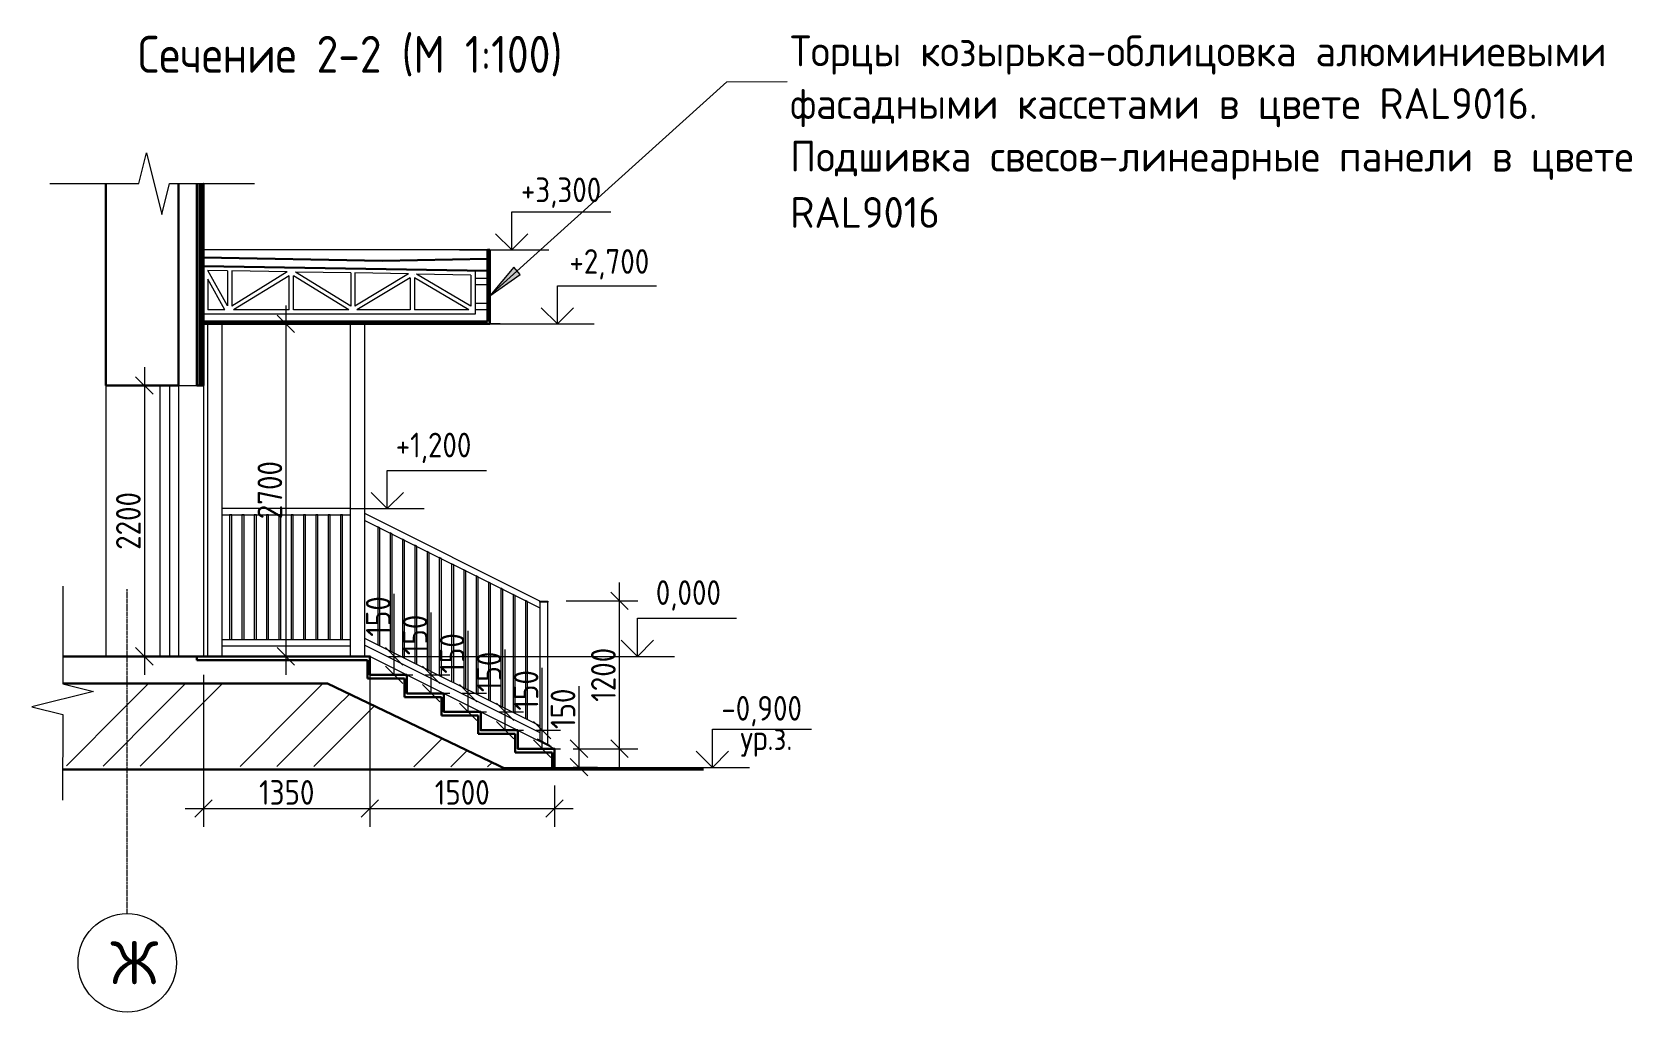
# Model space of a CAD drawing. Header units: millimetres. Extents: x 504091 to 2165846, y 135022 to 442887.
# Drawn here: x 921577 to 934568, y 264077 to 272037 of the extents above; entities that cross this region are included whole.
import ezdxf

# ---------------------------------------------------------------- set-up
doc = ezdxf.new("R2010")
doc.units = ezdxf.units.MM
doc.linetypes.add('PDF_IMPORT', pattern=[1, 0.8, -0.2])
doc.layers.get('Defpoints').update_dxf_attribs({"color": 255})
for name, color, linetype, lineweight in [('+АР_Вспомогательная', 7, 'Continuous', 9), ('Аннотация', 7, 'Continuous', 9), ('Перегородки', 6, 'Continuous', 30), ('размеры', 7, 'Continuous', 9), ('Стены несущие', 7, 'Continuous', 30), ('Стены отделка', 7, 'Continuous', 30), ('Узлы', 7, 'Continuous', 18)]:
    doc.layers.add(name, color=color, linetype=linetype, lineweight=lineweight)
for name, color, linetype in [('PDF _Аннотация', 7, 'Continuous'), ('PDF _Линии', 7, 'Continuous'), ('PDF _Оси', 7, 'Continuous'), ('PDF _Отметки', 7, 'Continuous'), ('PDF _Текст', 7, 'Continuous'), ('Штриховка', 252, 'Continuous')]:
    doc.layers.add(name, color=color, linetype=linetype)
doc.layers.add('PDF _Обобщенные модели', color=7, linetype='Continuous', true_color=0xb5bcbf)
doc.layers.add('PDF _Ограждение', color=7, linetype='Continuous', true_color=0x7f7f7f)
doc.layers.add('Линии', color=7, linetype='Continuous', lineweight=9, true_color=0x00a600)
doc.styles.add('GOST Common_1', font='GOST_Common.ttf', dxfattribs={"width": 0.9, "height": 250})
doc.styles.add('GOST Common_6', font='GOST_Common.ttf', dxfattribs={"width": 0.9, "height": 200})
doc.styles.add('PDF GOST Common', font='GOST_Common.ttf')
doc.dimstyles.new('ADSK_Основной_2_5_мм_Округление_до_10_мм', dxfattribs={"dimscale": 304.8, "dimtxt": 251.428749, "dimasz": 0.463911, "dimexe": 0.492126, "dimexo": 0.492126, "dimgap": 0.098425, "dimtad": 1, "dimdec": 0, "dimrnd": 10, "dimdsep": 46, "dimtxsty": 'GOST Common_1', "dimblk1": 'OBLIQUE', "dimblk2": 'OBLIQUE', "dimsah": 1, "dimcen": 0.09, "dimdle": 0.492126, "dimazin": 2, "dimtfac": 1, "dimtdec": 4, "dimtix": 1, "dimtmove": 0, "dimatfit": 3, "dimfxl": 0, "dimtvp": 1, "dimtolj": 1, "dimtzin": 0, "dimlwd": 20, "dimlwe": 20, "dimarcsym": 0})

# ---------------------------------------------------------------- blocks, each defined once
blk = doc.blocks.new('_Oblique')
at = {"color": 0, "linetype": 'ByBlock', "lineweight": -2}
blk.add_line((-0.5, -0.5), (0.5, 0.5), dxfattribs=at)
blk = doc.blocks.new('*D1103')
at = {"layer": 'Defpoints', "color": 0, "lineweight": 20, "transparency": 16777216}
for p in [(922587, 269166), (922489, 266966), (922587, 266966)]:
    blk.add_point(p, dxfattribs=at)
at = {"layer": 'размеры', "color": 0, "transparency": 16777216}
for p, q in [((922489, 269316), (922489, 266816)), ((922437, 269166), (922339, 269166)), ((922437, 266966), (922339, 266966))]:
    blk.add_line(p, q, dxfattribs=at)
at = {"layer": 'размеры', "color": 0, "transparency": 16777216, "xscale": 141.4, "yscale": 141.4, "zscale": 141.4}
for p, rotation in [((922489, 269166), 90), ((922489, 266966), 270)]:
    blk.add_blockref('_Oblique', p, dxfattribs=dict(at, rotation=rotation))
at = {"layer": 'размеры', "color": 0, "lineweight": 20, "transparency": 16777216, "insert": (922359, 268066), "char_height": 200, "attachment_point": 5, "rotation": 90, "style": 'GOST Common_6'}
blk.add_mtext('\\A1;2200', dxfattribs=at)
blk = doc.blocks.new('*D1104')
at = {"layer": 'Defpoints', "color": 0, "lineweight": 20, "transparency": 16777216}
for p in [(923745, 269666), (923638, 266966), (923711, 266966)]:
    blk.add_point(p, dxfattribs=at)
at = {"layer": 'размеры', "color": 0, "transparency": 16777216}
for p, q in [((923638, 269816), (923638, 266816)), ((923595, 269666), (923488, 269666)), ((923561, 266966), (923488, 266966))]:
    blk.add_line(p, q, dxfattribs=at)
at = {"layer": 'размеры', "color": 0, "transparency": 16777216, "xscale": 141.4, "yscale": 141.4, "zscale": 141.4}
for p, rotation in [((923638, 269666), 90), ((923638, 266966), 270)]:
    blk.add_blockref('_Oblique', p, dxfattribs=dict(at, rotation=rotation))
at = {"layer": 'размеры', "color": 0, "lineweight": 20, "transparency": 16777216, "insert": (923508, 268316), "char_height": 200, "attachment_point": 5, "rotation": 90, "style": 'GOST Common_6'}
blk.add_mtext('\\A1;2700', dxfattribs=at)
blk = doc.blocks.new('*D1105')
at = {"layer": 'Defpoints', "color": 0, "lineweight": 20, "transparency": 16777216}
for p in [(925764, 267416), (926346, 267416), (925820, 266216)]:
    blk.add_point(p, dxfattribs=at)
at = {"layer": 'размеры', "color": 0, "transparency": 16777216}
for p, q in [((926346, 266066), (926346, 267566)), ((925914, 267416), (926496, 267416)), ((925970, 266216), (926496, 266216))]:
    blk.add_line(p, q, dxfattribs=at)
at = {"layer": 'размеры', "color": 0, "transparency": 16777216, "xscale": 141.4, "yscale": 141.4, "zscale": 141.4}
for p, rotation in [((926346, 267416), 90), ((926346, 266216), 270)]:
    blk.add_blockref('_Oblique', p, dxfattribs=dict(at, rotation=rotation))
at = {"layer": 'размеры', "color": 0, "lineweight": 20, "transparency": 16777216, "insert": (926216, 266816), "char_height": 200, "attachment_point": 5, "rotation": 90, "style": 'GOST Common_6'}
blk.add_mtext('\\A1;1200', dxfattribs=at)
blk = doc.blocks.new('*D1107')
at = {"layer": 'Defpoints', "color": 0, "lineweight": 20, "transparency": 16777216}
for p in [(924320, 266966), (924320, 266816), (924518, 266816)]:
    blk.add_point(p, dxfattribs=at)
at = {"layer": 'размеры', "color": 0, "transparency": 16777216}
for p, q in [((924518, 266966), (924518, 267473)), ((924518, 266816), (924518, 267116)), ((924470, 266966), (924668, 266966)), ((924470, 266816), (924668, 266816))]:
    blk.add_line(p, q, dxfattribs=at)
at = {"layer": 'размеры', "color": 0, "transparency": 16777216, "xscale": 141.4, "yscale": 141.4, "zscale": 141.4}
for p, rotation in [((924518, 266966), 90), ((924518, 266816), 270)]:
    blk.add_blockref('_Oblique', p, dxfattribs=dict(at, rotation=rotation))
at = {"layer": 'размеры', "color": 0, "lineweight": 20, "transparency": 16777216, "insert": (924388, 267290), "char_height": 200, "attachment_point": 5, "rotation": 90, "style": 'GOST Common_6'}
blk.add_mtext('\\A1;150', dxfattribs=at)
blk = doc.blocks.new('*D1097')
at = {"layer": 'Defpoints', "color": 0, "lineweight": 20, "transparency": 16777216}
for p in [(924620, 266816), (924620, 266666), (924818, 266666)]:
    blk.add_point(p, dxfattribs=at)
at = {"layer": 'размеры', "color": 0, "transparency": 16777216}
for p, q in [((924818, 266816), (924818, 267323)), ((924818, 266666), (924818, 266966)), ((924770, 266816), (924968, 266816)), ((924770, 266666), (924968, 266666))]:
    blk.add_line(p, q, dxfattribs=at)
at = {"layer": 'размеры', "color": 0, "transparency": 16777216, "xscale": 141.4, "yscale": 141.4, "zscale": 141.4}
for p, rotation in [((924818, 266816), 90), ((924818, 266666), 270)]:
    blk.add_blockref('_Oblique', p, dxfattribs=dict(at, rotation=rotation))
at = {"layer": 'размеры', "color": 0, "lineweight": 20, "transparency": 16777216, "insert": (924688, 267140), "char_height": 200, "attachment_point": 5, "rotation": 90, "style": 'GOST Common_6'}
blk.add_mtext('\\A1;150', dxfattribs=at)
blk = doc.blocks.new('*D1098')
at = {"layer": 'Defpoints', "color": 0, "lineweight": 20, "transparency": 16777216}
for p in [(924920, 266666), (924920, 266516), (925118, 266516)]:
    blk.add_point(p, dxfattribs=at)
at = {"layer": 'размеры', "color": 0, "transparency": 16777216}
for p, q in [((925118, 266666), (925118, 267173)), ((925118, 266516), (925118, 266816)), ((925070, 266666), (925268, 266666)), ((925070, 266516), (925268, 266516))]:
    blk.add_line(p, q, dxfattribs=at)
at = {"layer": 'размеры', "color": 0, "transparency": 16777216, "xscale": 141.4, "yscale": 141.4, "zscale": 141.4}
for p, rotation in [((925118, 266666), 90), ((925118, 266516), 270)]:
    blk.add_blockref('_Oblique', p, dxfattribs=dict(at, rotation=rotation))
at = {"layer": 'размеры', "color": 0, "lineweight": 20, "transparency": 16777216, "insert": (924988, 266990), "char_height": 200, "attachment_point": 5, "rotation": 90, "style": 'GOST Common_6'}
blk.add_mtext('\\A1;150', dxfattribs=at)
blk = doc.blocks.new('*D1099')
at = {"layer": 'Defpoints', "color": 0, "lineweight": 20, "transparency": 16777216}
for p in [(925220, 266516), (925220, 266366), (925418, 266366)]:
    blk.add_point(p, dxfattribs=at)
at = {"layer": 'размеры', "color": 0, "transparency": 16777216}
for p, q in [((925418, 266516), (925418, 267023)), ((925418, 266366), (925418, 266666)), ((925370, 266516), (925568, 266516)), ((925370, 266366), (925568, 266366))]:
    blk.add_line(p, q, dxfattribs=at)
at = {"layer": 'размеры', "color": 0, "transparency": 16777216, "xscale": 141.4, "yscale": 141.4, "zscale": 141.4}
for p, rotation in [((925418, 266516), 90), ((925418, 266366), 270)]:
    blk.add_blockref('_Oblique', p, dxfattribs=dict(at, rotation=rotation))
at = {"layer": 'размеры', "color": 0, "lineweight": 20, "transparency": 16777216, "insert": (925288, 266840), "char_height": 200, "attachment_point": 5, "rotation": 90, "style": 'GOST Common_6'}
blk.add_mtext('\\A1;150', dxfattribs=at)
blk = doc.blocks.new('*D1100')
at = {"layer": 'Defpoints', "color": 0, "lineweight": 20, "transparency": 16777216}
for p in [(925520, 266366), (925520, 266216), (925718, 266216)]:
    blk.add_point(p, dxfattribs=at)
at = {"layer": 'размеры', "color": 0, "transparency": 16777216}
for p, q in [((925718, 266366), (925718, 266873)), ((925718, 266216), (925718, 266516)), ((925670, 266366), (925868, 266366)), ((925670, 266216), (925868, 266216))]:
    blk.add_line(p, q, dxfattribs=at)
at = {"layer": 'размеры', "color": 0, "transparency": 16777216, "xscale": 141.4, "yscale": 141.4, "zscale": 141.4}
for p, rotation in [((925718, 266366), 90), ((925718, 266216), 270)]:
    blk.add_blockref('_Oblique', p, dxfattribs=dict(at, rotation=rotation))
at = {"layer": 'размеры', "color": 0, "lineweight": 20, "transparency": 16777216, "insert": (925588, 266690), "char_height": 200, "attachment_point": 5, "rotation": 90, "style": 'GOST Common_6'}
blk.add_mtext('\\A1;150', dxfattribs=at)
blk = doc.blocks.new('*D1101')
at = {"layer": 'Defpoints', "color": 0, "lineweight": 20, "transparency": 16777216}
for p in [(925820, 266216), (925820, 266066), (926018, 266066)]:
    blk.add_point(p, dxfattribs=at)
at = {"layer": 'размеры', "color": 0, "transparency": 16777216}
for p, q in [((926018, 266216), (926018, 266723)), ((926018, 266066), (926018, 266366)), ((925970, 266216), (926168, 266216)), ((925970, 266066), (926168, 266066))]:
    blk.add_line(p, q, dxfattribs=at)
at = {"layer": 'размеры', "color": 0, "transparency": 16777216, "xscale": 141.4, "yscale": 141.4, "zscale": 141.4}
for p, rotation in [((926018, 266216), 90), ((926018, 266066), 270)]:
    blk.add_blockref('_Oblique', p, dxfattribs=dict(at, rotation=rotation))
at = {"layer": 'размеры', "color": 0, "lineweight": 20, "transparency": 16777216, "insert": (925888, 266540), "char_height": 200, "attachment_point": 5, "rotation": 90, "style": 'GOST Common_6'}
blk.add_mtext('\\A1;150', dxfattribs=at)
blk = doc.blocks.new('*D1108')
at = {"layer": 'Defpoints', "color": 0, "lineweight": 20, "transparency": 16777216}
for p in [(922970, 266966), (924320, 266966), (924320, 265731)]:
    blk.add_point(p, dxfattribs=at)
at = {"layer": 'размеры', "color": 0, "transparency": 16777216}
for p, q in [((922970, 266816), (922970, 265581)), ((924320, 266816), (924320, 265581)), ((922820, 265731), (924470, 265731))]:
    blk.add_line(p, q, dxfattribs=at)
at = {"layer": 'размеры', "color": 0, "transparency": 16777216, "xscale": 141.4, "yscale": 141.4, "zscale": 141.4, "rotation": 180}
blk.add_blockref('_Oblique', (922970, 265731), dxfattribs=at)
at = {"layer": 'размеры', "color": 0, "transparency": 16777216, "xscale": 141.4, "yscale": 141.4, "zscale": 141.4}
blk.add_blockref('_Oblique', (924320, 265731), dxfattribs=at)
at = {"layer": 'размеры', "color": 0, "lineweight": 20, "transparency": 16777216, "insert": (923645, 265861), "char_height": 200, "attachment_point": 5, "style": 'GOST Common_6'}
blk.add_mtext('\\A1;1350', dxfattribs=at)
blk = doc.blocks.new('*D1102')
at = {"layer": 'Defpoints', "color": 0, "lineweight": 20, "transparency": 16777216}
for p in [(924320, 266966), (925820, 266066), (925820, 265731)]:
    blk.add_point(p, dxfattribs=at)
at = {"layer": 'размеры', "color": 0, "transparency": 16777216}
for p, q in [((924320, 266816), (924320, 265581)), ((925820, 265916), (925820, 265581)), ((924170, 265731), (925970, 265731))]:
    blk.add_line(p, q, dxfattribs=at)
at = {"layer": 'размеры', "color": 0, "transparency": 16777216, "xscale": 141.4, "yscale": 141.4, "zscale": 141.4, "rotation": 180}
blk.add_blockref('_Oblique', (924320, 265731), dxfattribs=at)
at = {"layer": 'размеры', "color": 0, "transparency": 16777216, "xscale": 141.4, "yscale": 141.4, "zscale": 141.4}
blk.add_blockref('_Oblique', (925820, 265731), dxfattribs=at)
at = {"layer": 'размеры', "color": 0, "lineweight": 20, "transparency": 16777216, "insert": (925070, 265861), "char_height": 200, "attachment_point": 5, "style": 'GOST Common_6'}
blk.add_mtext('\\A1;1500', dxfattribs=at)

msp = doc.modelspace()

# ---------------------------------------------------------------- hatches: boundary and pattern name
at = {"layer": 'PDF _Аннотация', "transparency": 33554687}
msp.add_hatch(color=256, dxfattribs=at).paths.add_polyline_path([(925541.3037, 270067.9322), (925487.9428, 270126.284), (925473.1294, 270110.5884), (925292.662, 269893.9778)])
at = {"layer": 'Узлы', "lineweight": 5}
h = msp.add_hatch(dxfattribs=at)
h.set_pattern_fill('GOST_GROUND', color=256, scale=100)
h.set_pattern_definition([(45, (810607.8, 258065.8), (1414.2136, 0), [2000]), (45, (810907.8, 258065.8), (1414.2136, 0), [2000]), (45, (811207.8, 258065.8), (1414.2136, 0), [2000])])
h.paths.add_polyline_path([(923974.6511, 266745.5701), (921826.5954, 266743.5518), (922076.5954, 266681.0518), (921576.5954, 266556.0518), (921826.5954, 266493.5518), (921824.5498, 266076.0562), (925392.2662, 266067.241)])
at = {"layer": 'Штриховка'}
h = msp.add_hatch(dxfattribs=at)
h.set_pattern_fill('FP_2', color=252, style=0, pattern_type=2)
h.set_pattern_definition([(0, (926834.07, 275265.57), (406.4, 101.6), [33.528, -271.272, 33.528, -271.272, -1625.6]), (0, (926834.07, 275265.57), (406.4, 101.6), [-609.6, 33.528, -576.072, 33.528, -271.272, -711.2]), (0, (926834.07, 275265.57), (406.4, 101.6), [-1524, 33.528, -169.672, 33.528, -474.472]), (120, (926986.47, 275316.37), (-291.1882, 301.1527), [33.528, -271.272, 33.528, -271.272, -1625.6]), (120, (926986.47, 275316.37), (-291.1882, 301.1527), [-609.6, 33.528, -576.072, 33.528, -271.272, -711.2]), (120, (926986.47, 275316.37), (-291.1882, 301.1527), [-1524, 33.528, -169.672, 33.528, -474.472]), (240, (927037.27, 275519.57), (-115.2118, -402.7527), [33.528, -271.272, 33.528, -271.272, -1625.6]), (240, (927037.27, 275519.57), (-115.2118, -402.7527), [-609.6, 33.528, -576.072, 33.528, -271.272, -711.2]), (240, (927037.27, 275519.57), (-115.2118, -402.7527), [-1524, 33.528, -169.672, 33.528, -474.472])])
h.paths.add_polyline_path([(922935.2836, 269165.5701), (922935.2836, 270805.3859), (922950.2836, 270805.3859), (922950.2836, 269165.5701)])

# ---------------------------------------------------------------- linework, layer by layer
at = {"layer": '+АР_Вспомогательная', "color": 7, "linetype": 'Continuous', "ltscale": 50}
for points in [[(921720.2218, 270805.3859), (922442.9343, 270805.3859), (922505.4343, 271055.3859), (922630.4343, 270555.3859), (922692.9343, 270805.3859), (923382.8682, 270805.3859)], [(921826.5954, 267535.4058), (921826.5954, 266743.5518), (922076.5954, 266681.0518), (921576.5954, 266556.0518), (921826.5954, 266493.5518), (921823.1908, 265798.6817)]]:
    msp.add_lwpolyline(points, dxfattribs=at)
at = {"lineweight": 9}
msp.add_line((922695.2836, 266965.5701), (922695.2836, 269168.5701), dxfattribs=at)
at = {"layer": 'PDF _Аннотация', "lineweight": 9}
msp.add_lwpolyline([(925293.9843, 269895.9899), (927217.8723, 271632.3694), (927707.1114, 271635.3875)], dxfattribs=at)
at = {"layer": 'PDF _Аннотация', "lineweight": 20}
for points in [[(925603.3021, 270398.2004), (925472.1045, 270267.0029), (925472.1045, 270576.6291), (926277.6574, 270576.6291)], [(925472.1045, 270267.0029), (925340.907, 270398.2004)], [(925171.5895, 270267.0029), (925772.6196, 270267.0029)], [(925973.3043, 269797.1704), (925842.1068, 269665.9728), (925842.1068, 269975.599), (926647.6597, 269975.599)], [(925842.1068, 269665.9728), (925710.9092, 269797.1704)], [(925543.708, 269665.9728), (926140.5055, 269665.9728)], [(924591.9961, 268296.7677), (924460.7986, 268165.5701), (924460.7986, 268475.1964), (925266.3515, 268475.1964)], [(924460.7986, 268165.5701), (924329.601, 268296.7677)], [(924160.2836, 268165.5701), (924761.3136, 268165.5701)], [(926623.0093, 267096.7677), (926491.8118, 266965.5701), (926491.8118, 267275.1964), (927297.3647, 267275.1964)], [(926491.8118, 266965.5701), (926360.6142, 267096.7677)], [(926191.2968, 266965.5701), (926792.3268, 266965.5701)], [(927232.5046, 266195.2226), (927101.3071, 266064.0251), (927101.3071, 266373.6513), (927906.86, 266373.6513)], [(927101.3071, 266064.0251), (926970.1095, 266195.2226)], [(926800.792, 266064.0251), (927401.8221, 266064.0251)]]:
    msp.add_lwpolyline(points, dxfattribs=at)
at = {"layer": 'PDF _Аннотация', "lineweight": 9}
msp.add_lwpolyline([(925292.662, 269893.9778), (925541.3037, 270067.9322), (925487.9428, 270126.284)], close=True, dxfattribs=at)
at = {"layer": 'PDF _Линии', "lineweight": 30}
for p, q in [((922915.2836, 269165.5701), (922915.2836, 270805.3859)), ((922935.2836, 270805.3859), (922935.2836, 269165.5701)), ((922950.2836, 270805.3859), (922950.2836, 269165.5701)), ((922959.2836, 270805.3859), (922959.2836, 269165.5701)), ((922915.2836, 269165.5701), (922970.2836, 269165.5701)), ((922915.2836, 266965.5701), (922915.2836, 266935.5701)), ((922915.2836, 266935.5701), (924300.2836, 266935.5701)), ((924300.2836, 266935.5701), (924300.2836, 266785.5701)), ((923974.6511, 266745.5701), (921826.5954, 266745.5701)), ((923974.6511, 266745.5701), (925432.5861, 266047.0946)), ((924300.2836, 266785.5701), (924600.2836, 266785.5701)), ((924600.2836, 266785.5701), (924600.2836, 266635.5701)), ((924600.2836, 266635.5701), (924900.2836, 266635.5701)), ((924900.2836, 266635.5701), (924900.2836, 266485.5701)), ((924900.2836, 266485.5701), (925200.2836, 266485.5701)), ((925200.2836, 266485.5701), (925200.2836, 266335.5701)), ((925200.2836, 266335.5701), (925500.2836, 266335.5701)), ((925500.2836, 266335.5701), (925500.2836, 266185.5701)), ((925500.2836, 266185.5701), (925800.2836, 266185.5701)), ((925800.2836, 266185.5701), (925800.2761, 266063.9733))]:
    msp.add_line(p, q, dxfattribs=at)
msp.add_lwpolyline([(922970.2836, 269165.5701), (922970.2836, 270805.3859)], close=True, dxfattribs=at)
for points in [[(922970.2836, 269665.9728), (925293.9843, 269665.9728), (925293.9843, 270267.0029)], [(922737.4902, 266965.5701), (924320.2836, 266965.5701)], [(924020.2836, 266965.5701), (924320.2836, 266965.5701), (924320.2836, 266815.5701), (924620.2836, 266815.5701), (924620.2836, 266665.5701), (924920.2836, 266665.5701), (924920.2836, 266515.5701), (925220.2836, 266515.5701), (925220.2836, 266365.5701), (925520.2836, 266365.5701), (925520.2836, 266215.5701), (925820.2836, 266215.5701), (925820.2836, 266065.5701)], [(927029.3528, 266047.0946), (925582.5861, 266047.0946), (921824.4079, 266047.0946)]]:
    msp.add_lwpolyline(points, dxfattribs=at)
at = {"layer": 'PDF _Линии', "lineweight": 9}
for points in [[(925293.9843, 270267.0029), (922970.2836, 270267.0029)], [(925378.6364, 269665.9728), (924917.2823, 269665.9728)]]:
    msp.add_lwpolyline(points, dxfattribs=at)
at = {"layer": 'PDF _Линии', "lineweight": 30, "ltscale": 96.897667}
msp.add_lwpolyline([(921826.5954, 266965.5701), (922635.9077, 266965.5701)], dxfattribs=at)
at = {"layer": 'PDF _Обобщенные модели', "color": 254, "lineweight": 0, "true_color": 0xdbdfe8}
for points in [[(924244.298, 268163.3977), (924244.298, 268163.3977), (924244.298, 268163.3977)], [(924244.298, 267092.5483), (924244.298, 267092.5483), (924244.298, 267092.5483)]]:
    msp.add_lwpolyline(points, close=True, dxfattribs=at)
at = {"layer": 'PDF _Ограждение', "color": 7, "lineweight": 9}
for p, q in [((922970.2836, 269165.5701), (922970.2836, 266965.5701)), ((925820.2836, 266215.5701), (924320.2836, 266965.5701)), ((925681.7422, 266292.835), (925677.5888, 266286.9175)), ((925787.5373, 266239.9433), (925681.7422, 266292.835)), ((925787.5373, 266239.9433), (925789.333, 266231.0454))]:
    msp.add_line(p, q, dxfattribs=at)
for points in [[(923000.2836, 269665.9729), (923000.2836, 266969.8029)], [(923120.2836, 266969.8026), (923120.2836, 269665.9727)], [(924160.2836, 269665.9729), (924160.2836, 266969.8029)], [(924280.2836, 266969.8028), (924280.2836, 269665.9728)], [(924160.2836, 268165.5701), (923120.2836, 268165.5701)], [(923120.2836, 268114.7789), (924160.2836, 268114.7789)], [(925700.7945, 267415.5701), (924280.2836, 268125.7977)], [(924280.2836, 268069.6251), (925700.282, 267360.5487)], [(925700.7945, 267415.5701), (925700.7945, 266283.3099)], [(925764.2836, 266251.5689), (925764.2836, 267415.5701)], [(924160.2836, 267101.3614), (923120.2836, 267101.3614)], [(925701.3069, 266401.6421), (924280.2836, 267112.1854)], [(923120.2836, 267050.5701), (924160.2836, 267050.5701)], [(924280.2836, 267055.9468), (925700.7945, 266346.6206)], [(922980.2836, 266965.57), (922980.2836, 266969.8026), (923140.2836, 266969.8026), (923140.2836, 266965.57)], [(924140.2836, 266965.57), (924140.2836, 266969.8026), (924300.2836, 266969.8026), (924300.2836, 266965.57)]]:
    msp.add_lwpolyline(points, dxfattribs=at)
at = {"layer": 'PDF _Ограждение', "color": 7, "lineweight": 9, "ltscale": 4.360183}
for points in [[(923198.1415, 267101.3614), (923198.1415, 268114.7789), (923181.2251, 268114.7789), (923181.2251, 267101.3614)], [(923298.1555, 267101.3614), (923298.1415, 268114.7789), (923281.2251, 268114.7789), (923281.2251, 267101.3614)], [(923398.1555, 267101.3614), (923398.1415, 268114.7789), (923381.2251, 268114.7789), (923381.2251, 267101.3614)], [(923498.1415, 267101.3614), (923498.1415, 268114.7789), (923481.2251, 268114.7789), (923481.2251, 267101.3614)], [(923598.1415, 267101.3614), (923598.1415, 268114.7789), (923581.2251, 268114.7789), (923581.2251, 267101.3614)], [(923698.1555, 267101.3614), (923698.1415, 268114.7789), (923681.2251, 268114.7789), (923681.2251, 267101.3614)], [(923798.1555, 267101.3614), (923798.1415, 268114.7789), (923781.2251, 268114.7789), (923781.2251, 267101.3614)], [(923898.1555, 267101.3614), (923898.1415, 268114.7789), (923881.2251, 268114.7789), (923881.2251, 267101.3614)], [(923998.1555, 267101.3614), (923998.1415, 268114.7789), (923981.2251, 268114.7789), (923981.2251, 267101.3614)], [(924098.1415, 267101.3614), (924098.1415, 268114.7789), (924081.2251, 268114.7789), (924081.2251, 267101.3614)], [(924400.8349, 267051.1293), (924400.8349, 268009.4613), (924383.9045, 268017.9159), (924383.9045, 267059.5945)], [(924500.8414, 267001.1885), (924500.8414, 267959.5204), (924483.911, 267967.9751), (924483.911, 267009.6537)], [(924600.8151, 266951.264), (924600.8151, 267909.596), (924583.8847, 267918.0506), (924583.8847, 266959.7292)], [(924700.8526, 266901.3077), (924700.8526, 267859.6397), (924683.9222, 267868.0943), (924683.9222, 266909.7729)], [(924800.7732, 266851.4097), (924800.7732, 267809.7417), (924783.8428, 267818.1964), (924783.8428, 266859.8749)], [(924900.7394, 266801.489), (924900.7394, 267759.821), (924883.809, 267768.2756), (924883.809, 266809.9542)], [(925000.7416, 266751.5503), (925000.7416, 267709.8823), (924983.8112, 267718.337), (924983.8112, 266760.0155)], [(925100.4391, 266701.7638), (925100.4391, 267660.0958), (925083.5086, 267668.5504), (925083.5086, 266710.229)], [(925200.3115, 266651.8899), (925200.3115, 267610.2219), (925183.381, 267618.6766), (925183.381, 266660.3551)], [(925300.5097, 266601.8534), (925300.5097, 267560.1853), (925283.5793, 267568.64), (925283.5793, 266610.3186)], [(925400.8816, 266551.73), (925400.8816, 267510.062), (925383.9512, 267518.5167), (925383.9512, 266560.1952)], [(925500.3725, 266502.0467), (925500.3725, 267460.3786), (925483.4421, 267468.8333), (925483.4421, 266510.5119)], [(925600.7945, 266451.8984), (925600.7945, 267410.2303), (925583.864, 267418.685), (925583.864, 266460.3636)]]:
    msp.add_lwpolyline(points, dxfattribs=at)
at = {"layer": 'PDF _Ограждение', "color": 7, "lineweight": 9}
msp.add_lwpolyline([(925700.7945, 267415.5701), (925764.2836, 267415.5701), (925764.2836, 267407.1049), (925700.7945, 267407.1049)], close=True, dxfattribs=at)
at = {"layer": 'PDF _Оси', "linetype": 'PDF_IMPORT', "lineweight": 9, "ltscale": 19.980646}
msp.add_lwpolyline([(922348.0905, 264877.3211), (922348.0905, 267511.5763)], dxfattribs=at)
at = {"layer": 'PDF _Оси', "lineweight": 20}
msp.add_circle((922350.208, 264477.3441), 399.9825, dxfattribs=at)
at = {"layer": 'PDF _Отметки', "lineweight": 20}
for points in [[(925048.4931, 270267.0029), (925213.5648, 270267.0029), (925302.4495, 270267.0029)], [(925069.6562, 269665.9728), (925158.5409, 269665.9728), (925839.9905, 269665.9728)], [(924470.2836, 266965.5701), (925797.6644, 266965.5701), (926491.8118, 266965.5701)], [(925399.0176, 266063.8676), (925996.5969, 266064.0251), (927101.3071, 266064.0251)]]:
    msp.add_lwpolyline(points, dxfattribs=at)
at = {"layer": 'Линии', "color": 7}
for p, q in [((922175.2836, 269165.5701), (922175.2836, 266965.5701)), ((922615.2836, 269165.5701), (922615.2836, 266965.5701)), ((922765.2836, 269165.5701), (922765.2836, 266965.5701))]:
    msp.add_line(p, q, dxfattribs=at)
at = {"layer": 'Перегородки', "color": 18, "lineweight": 0, "true_color": 0x000000}
for p, q in [((923163.8064, 269811.7588), (923004.6661, 270099.6318)), ((923163.8064, 270096.7356), (923004.6661, 270099.6318)), ((923163.8064, 270096.7356), (923163.8064, 269811.7588)), ((923198.189, 270096.7356), (923198.189, 269810.2493)), ((923649.5152, 270088.8347), (923198.189, 270096.7356)), ((923649.5152, 270088.8347), (923198.189, 269810.2493)), ((925174.4404, 270097.6114), (925173.8449, 269745.0527)), ((923142.3888, 269779.4353), (923004.6661, 270028.5653)), ((923004.6661, 270028.5653), (923004.6661, 269779.4353)), ((923664.1671, 270057.4736), (923213.7272, 269779.4353)), ((923664.1671, 269779.4353), (923664.1671, 270057.4736)), ((923698.5497, 269779.4353), (923698.5497, 270057.4736)), ((924148.9897, 269779.4353), (923698.5497, 270057.4736)), ((924164.5278, 269810.2493), (923715.0248, 270087.7093)), ((924164.5278, 270079.8397), (923715.0248, 270087.7093)), ((924164.5278, 270079.8397), (924164.5278, 269810.2493)), ((924198.9104, 270079.8397), (924198.9104, 269809.9092)), ((924632.5663, 270071.947), (924198.9104, 270079.8397)), ((924632.5663, 270071.947), (924198.9104, 269809.9092)), ((924647.6972, 270040.9178), (924214.9602, 269779.4353)), ((924647.6972, 270040.9178), (924647.6972, 269779.4353)), ((924682.0798, 270071.3917), (924682.0798, 270071.0964)), ((924682.0798, 270041.1927), (924682.0798, 269779.4353)), ((925122.9783, 269779.4353), (924682.0798, 270041.1927)), ((925139.4623, 269809.6343), (924699.5673, 270070.796)), ((925139.4623, 270062.9437), (924699.5673, 270070.796)), ((925139.4623, 270062.9437), (925139.4623, 269809.6343)), ((925274.0046, 269982.8921), (925174.2466, 269982.8921)), ((925274.0046, 270034.798), (925174.3343, 270034.798)), ((925274.0046, 269831.3411), (925173.9906, 269831.3411)), ((925173.8463, 269745.9124), (922970.2836, 269745.0527)), ((923142.3888, 269779.4353), (923004.6661, 269779.4353)), ((923004.6661, 269745.0527), (923004.6661, 269744.1301)), ((923664.1671, 269779.4353), (923213.7272, 269779.4353)), ((924148.9897, 269779.4353), (923698.5497, 269779.4353)), ((924647.6972, 269779.4353), (924214.9602, 269779.4353)), ((925122.9783, 269779.4353), (924682.0798, 269779.4353)), ((925274.0046, 269779.4353), (925173.9029, 269779.4353))]:
    msp.add_line(p, q, dxfattribs=at)
at = {"layer": 'Стены несущие'}
for p, q in [((922175.2836, 270805.3859), (922175.2836, 269165.5701)), ((922765.2836, 269165.5701), (922765.2836, 270805.3859)), ((925273.9843, 269685.9729), (925273.9843, 270267.0029)), ((925293.9843, 270267.0029), (925273.9843, 270267.0029)), ((925293.9843, 270267.0029), (925293.9843, 269665.9728)), ((922970.2836, 270204.2516), (924423.6479, 270179.2844)), ((925273.9843, 270095.9013), (922970.2836, 270135.4764)), ((925273.9843, 270193.8923), (924423.6479, 270179.2844)), ((925273.9843, 269685.9729), (922970.2836, 269685.9729)), ((922970.2836, 269665.9729), (925293.9843, 269665.9729)), ((922765.2836, 269165.5701), (922175.2836, 269165.5701)), ((922765.2836, 266965.5701), (922175.2836, 266965.5701))]:
    msp.add_line(p, q, dxfattribs=at)
at = {"layer": 'Стены отделка', "lineweight": 9}
for p, q in [((922765.2836, 269165.5701), (922915.2836, 269165.5701)), ((922935.2836, 266965.5701), (922765.2836, 266965.5701))]:
    msp.add_line(p, q, dxfattribs=at)

# ---------------------------------------------------------------- texts
at = {"layer": 'PDF _Текст', "attachment_point": 4}
for s, insert, char_height, style in [('Торцы козырька-облицовка алюминиевыми', (927732.343, 271849.7052), 250.000659, 'PDF GOST Common'), ('фасадными кассетами в цвете RAL9016.', (927732.343, 271422.1947), 250.000659, 'PDF GOST Common'), ('Подшивка свесов-линеарные панели в цвете', (927732.343, 270994.6832), 250.000659, 'PDF GOST Common'), ('+3,300 ', (925546.3876, 270731.898), 200, 'GOST Common_6'), ('RAL9016', (927732.343, 270571.4054), 250.00066, 'PDF GOST Common'), ('+2,700', (925940.1935, 270150.0863), 200, 'GOST Common_6'), ('+1,200 ', (924530.204, 268659.039), 200, 'GOST Common_6'), ('0,000 ', (926641.6645, 267460.5029), 200, 'GOST Common_6'), ('-0,900', (927173.6237, 266520.7431), 200, 'GOST Common_6'), ('ур.з.', (927329.5427, 266277.7807), 200, 'GOST Common_6'), ('Ж', (922214.1729, 264477.8606), 349.9992, 'PDF GOST Common')]:
    msp.add_mtext(s, dxfattribs=dict(at, insert=insert, char_height=char_height, style=style))
at = {"layer": 'Аннотация', "lineweight": 9, "insert": (922437.5135, 272005.7478), "char_height": 300, "attachment_point": 1, "line_spacing_factor": 1.022766, "style": 'GOST Common_6'}
msp.add_mtext_dynamic_manual_height_columns('Сечение 2-2 (М 1:100)', width=26195.080764, gutter_width=2500, heights=[5988.9934], dxfattribs=at)

# ---------------------------------------------------------------- dimensions: what is measured, and where the dimension line sits
at = {"layer": 'размеры', "lineweight": 20}
for base, p1, p2, picture, middle in [((923638.4229, 266965.5701), (923745.3859, 269665.9728), (923710.7544, 266965.5701), '*D1104', (923508.4229, 268315.7715)), ((922489.1802, 266965.5701), (922586.6679, 269165.5701), (922586.6679, 266965.5701), '*D1103', (922359.1802, 268065.5701)), ((926345.554, 267415.5701), (925820.2836, 266215.5701), (925764.2836, 267415.5701), '*D1105', (926215.554, 266815.5701))]:
    dim = msp.add_linear_dim(base=base, p1=p1, p2=p2, angle=90, dimstyle='ADSK_Основной_2_5_мм_Округление_до_10_мм', override={"dimtxt": 230, "dimpost": '<>', "dimtxsty": 'GOST Common_6', "dimfxl": 1618.654565, "dimlwd": 65535, "dimlwe": 65535}, dxfattribs=at)
    dim.commit()
    dim.dimension.update_dxf_attribs({"geometry": picture, "text_midpoint": middle})
for base, p1, p2, picture, middle in [((924517.9717, 266815.5701), (924320.2836, 266965.5701), (924320.2836, 266815.5701), '*D1107', (924517.9717, 267289.9701)), ((924817.9717, 266665.5701), (924620.2836, 266815.5701), (924620.2836, 266665.5701), '*D1097', (924817.9717, 267139.9701)), ((925117.9717, 266515.5701), (924920.2836, 266665.5701), (924920.2836, 266515.5701), '*D1098', (925117.9717, 266989.9701)), ((925417.9717, 266365.5701), (925220.2836, 266515.5701), (925220.2836, 266365.5701), '*D1099', (925417.9717, 266839.9701)), ((925717.9717, 266215.5701), (925520.2836, 266365.5701), (925520.2836, 266215.5701), '*D1100', (925717.9717, 266689.9701)), ((926017.9717, 266065.5701), (925820.2836, 266215.5701), (925820.2836, 266065.5701), '*D1101', (926017.9717, 266539.9701))]:
    dim = msp.add_linear_dim(base=base, p1=p1, p2=p2, angle=90, dimstyle='ADSK_Основной_2_5_мм_Округление_до_10_мм', override={"dimtxt": 230, "dimpost": '<>', "dimtxsty": 'GOST Common_6', "dimfxl": 1618.654565, "dimlwd": 65535, "dimlwe": 65535}, dxfattribs=at)
    dim.commit()
    dim.dimension.update_dxf_attribs({"geometry": picture, "text_midpoint": middle, "dimtype": 160})
for base, p1, p2, picture, middle in [((924320.2836, 265730.5796), (922970.2836, 266965.5701), (924320.2836, 266965.5701), '*D1108', (923645.2836, 265860.5796)), ((925820.2836, 265730.5796), (924320.2836, 266965.5701), (925820.2836, 266065.5701), '*D1102', (925070.2836, 265860.5796))]:
    dim = msp.add_linear_dim(base=base, p1=p1, p2=p2, dimstyle='ADSK_Основной_2_5_мм_Округление_до_10_мм', override={"dimtxt": 230, "dimpost": '<>', "dimtxsty": 'GOST Common_6', "dimfxl": 1618.654565, "dimlwd": 65535, "dimlwe": 65535}, dxfattribs=at)
    dim.commit()
    dim.dimension.update_dxf_attribs({"geometry": picture, "text_midpoint": middle})

doc.saveas('drawing.dxf')
